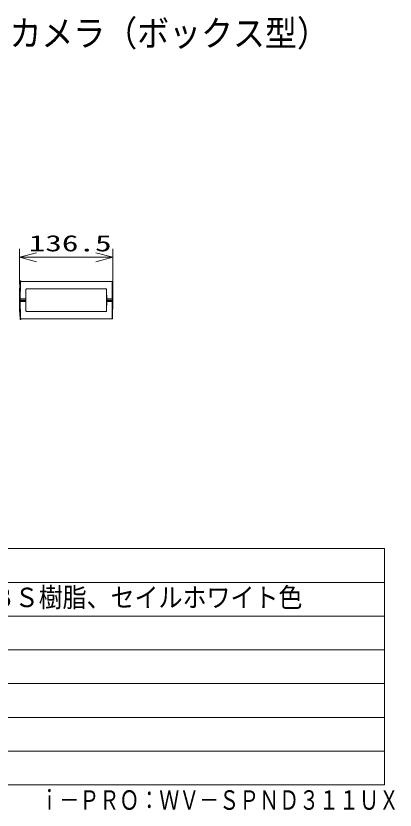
# Model space of a CAD drawing. Units: millimetres on the paper. Extents: x -62 to 64, y -58 to 59.
# Drawn here: x 8 to 64.1, y -58.3 to 59.3 of the extents above; entities that cross this region are included whole.
import ezdxf
from ezdxf.enums import TextEntityAlignment as Align

# ---------------------------------------------------------------- set-up
doc = ezdxf.new("R2010")
doc.units = ezdxf.units.MM
for name, color, linetype, lineweight in [('0-0_SUNPO', 7, 'Continuous', 9), ('0-1_0', 7, 'Continuous', 9), ('0-2_GAIKEI', 4, 'Continuous', 9), ('0-3_WAKU', 4, 'Continuous', 9)]:
    doc.layers.add(name, color=color, linetype=linetype, lineweight=lineweight)
doc.layers.add('0-4_MOJI1', color=7, linetype='Continuous')
doc.layers.add('0-5_相当品', color=4, linetype='Continuous')
doc.styles.add('ＭＳ ゴシック', font='')
doc.styles.get('ＭＳ ゴシック').set_extended_font_data('MS Gothic')

# ---------------------------------------------------------------- blocks, each defined once
blk = doc.blocks.new('_Open30')
at = {"layer": '0-1_0'}
blk.add_line((0, 0), (-1, 0), dxfattribs=at)
blk.add_lwpolyline([(-1, 0.2679), (0, 0), (-1, -0.2679)], dxfattribs=at)

msp = doc.modelspace()

# ---------------------------------------------------------------- linework, layer by layer
at = {"layer": '0-0_SUNPO'}
for p, q in [((8.563, 19.576), (8.563, 24.805)), ((22.341, 17.83), (22.341, 24.805)), ((11.063, 23.555), (19.841, 23.555))]:
    msp.add_line(p, q, dxfattribs=at)
at = {"layer": '0-2_GAIKEI'}
for p, q in [((8.747, 20.025), (8.667, 20.025)), ((8.667, 19.949), (8.667, 20.025)), ((8.717, 20.055), (8.697, 20.055)), ((8.697, 19.955), (8.697, 20.055)), ((8.717, 19.955), (8.717, 20.055)), ((8.747, 19.955), (8.747, 20.025)), ((8.587, 18.993), (8.587, 15.416)), ((8.638, 19.569), (8.617, 17.205)), ((8.617, 14.971), (8.617, 19.438)), ((8.617, 19.412), (8.637, 19.427)), ((8.688, 19.605), (8.669, 17.405)), ((8.688, 19.605), (8.691, 19.955)), ((9.615, 18.877), (9.548, 18.877)), ((13.645, 18.877), (9.549, 18.877)), ((9.615, 18.877), (9.617, 18.875)), ((21.318, 18.875), (9.617, 18.875)), ((21.299, 18.905), (9.636, 18.905)), ((9.706, 18.905), (9.706, 18.877)), ((9.741, 18.877), (9.741, 18.905)), ((9.821, 18.877), (9.821, 18.905)), ((9.906, 18.905), (9.906, 18.877)), ((10.017, 18.877), (10.017, 18.905)), ((13.645, 18.877), (13.645, 18.905)), ((13.647, 18.879), (13.645, 18.877)), ((13.647, 18.879), (13.647, 18.905)), ((13.867, 18.879), (13.647, 18.879)), ((13.867, 18.879), (13.867, 18.905)), ((13.867, 18.879), (13.869, 18.877)), ((13.869, 18.877), (13.869, 18.905)), ((17.635, 18.877), (17.635, 18.905)), ((17.637, 18.879), (17.637, 18.905)), ((17.857, 18.879), (17.637, 18.879)), ((17.857, 18.879), (17.857, 18.905)), ((17.857, 18.879), (17.859, 18.877)), ((17.859, 18.877), (17.859, 18.905)), ((21.32, 18.877), (17.859, 18.877)), ((21.32, 18.877), (21.318, 18.875)), ((21.423, 18.839), (21.399, 18.839)), ((22.268, 19.955), (22.27, 19.605)), ((22.289, 17.405), (22.27, 19.605)), ((22.339, 17.403), (22.32, 19.582)), ((9.486, 18.756), (9.472, 17.205)), ((9.482, 18.361), (9.515, 18.361)), ((9.515, 18.295), (9.482, 18.295)), ((9.515, 18.451), (9.483, 18.451)), ((9.515, 18.531), (9.484, 18.531)), ((9.515, 18.777), (9.515, 18.531)), ((9.515, 18.777), (9.517, 18.775)), ((9.515, 18.451), (9.515, 18.531)), ((9.515, 18.451), (9.515, 18.361)), ((9.515, 18.295), (9.515, 18.361)), ((9.517, 18.775), (9.517, 15.635)), ((21.42, 18.777), (21.417, 18.775)), ((21.417, 18.775), (21.417, 15.635)), ((21.448, 18.756), (21.462, 17.205)), ((8.617, 17.388), (8.619, 17.388)), ((8.617, 17.205), (9.472, 17.205)), ((8.617, 17.175), (9.473, 17.175)), ((8.638, 14.841), (8.617, 17.175)), ((8.617, 17.021), (8.619, 17.021)), ((8.667, 17.175), (8.669, 17.005)), ((8.669, 17.005), (9.474, 17.005)), ((8.669, 17.005), (8.688, 14.805)), ((8.747, 17.175), (8.747, 17.205)), ((8.817, 17.175), (8.817, 17.205)), ((8.843, 17.205), (8.843, 17.175)), ((8.847, 17.205), (8.848, 17.175)), ((9.258, 17.205), (9.257, 17.175)), ((9.322, 17.205), (9.322, 17.175)), ((9.324, 17.175), (9.324, 17.205)), ((9.473, 17.175), (9.486, 15.634)), ((21.462, 17.175), (21.448, 15.634)), ((21.46, 17.405), (22.289, 17.405)), ((21.46, 17.005), (22.289, 17.005)), ((21.462, 17.205), (22.341, 17.205)), ((21.462, 17.175), (22.341, 17.175)), ((21.611, 17.205), (21.611, 17.175)), ((21.613, 17.175), (21.613, 17.205)), ((21.637, 17.175), (21.637, 17.205)), ((21.652, 17.175), (21.652, 17.205)), ((21.679, 17.205), (21.679, 17.175)), ((22.022, 17.205), (22.022, 17.175)), ((22.036, 17.205), (22.036, 17.175)), ((22.037, 17.175), (22.037, 17.205)), ((22.137, 17.175), (22.137, 17.205)), ((22.187, 17.175), (22.187, 17.205)), ((22.187, 17.204), (22.188, 17.204)), ((22.187, 17.201), (22.188, 17.201)), ((22.187, 17.194), (22.188, 17.194)), ((22.187, 17.192), (22.188, 17.192)), ((22.187, 17.183), (22.188, 17.183)), ((22.188, 17.175), (22.188, 17.205)), ((22.27, 14.805), (22.289, 17.005)), ((22.291, 17.205), (22.289, 17.405)), ((22.291, 17.175), (22.289, 17.005)), ((9.482, 16.115), (9.515, 16.115)), ((9.482, 16.048), (9.515, 16.048)), ((9.515, 15.959), (9.483, 15.959)), ((9.515, 15.879), (9.484, 15.879)), ((9.515, 15.633), (9.517, 15.635)), ((9.535, 15.533), (9.615, 15.533)), ((13.645, 15.532), (9.536, 15.532)), ((9.61, 15.533), (9.615, 15.533)), ((9.615, 15.533), (9.617, 15.535)), ((21.318, 15.505), (9.616, 15.505)), ((21.318, 15.535), (9.617, 15.535)), ((13.647, 15.531), (13.645, 15.532)), ((13.645, 15.532), (13.645, 15.505)), ((13.647, 15.505), (13.647, 15.531)), ((13.867, 15.531), (13.869, 15.532)), ((13.869, 15.505), (13.869, 15.532)), ((17.635, 15.532), (13.869, 15.532)), ((17.637, 15.531), (17.635, 15.532)), ((17.635, 15.532), (17.635, 15.505)), ((17.637, 15.505), (17.637, 15.531)), ((17.857, 15.531), (17.859, 15.532)), ((21.32, 15.532), (17.859, 15.532)), ((17.859, 15.505), (17.859, 15.532)), ((21.32, 15.532), (21.318, 15.535)), ((21.431, 15.57), (21.399, 15.57)), ((21.42, 15.632), (21.417, 15.635)), ((8.617, 14.997), (8.636, 14.983)), ((8.688, 14.805), (8.691, 14.455)), ((8.697, 14.455), (8.697, 14.355)), ((8.717, 14.355), (8.697, 14.355)), ((8.717, 14.355), (8.717, 14.455)), ((8.747, 14.455), (8.747, 14.385)), ((22.268, 14.455), (22.27, 14.805))]:
    msp.add_line(p, q, dxfattribs=at)
at = {"layer": '0-2_GAIKEI', "color": 7}
for p, q in [((8.563, 15.459), (8.563, 18.951)), ((8.587, 19.205), (8.587, 18.993)), ((8.617, 19.535), (8.638, 19.569)), ((8.617, 19.438), (8.617, 19.535)), ((8.641, 19.905), (8.638, 19.569)), ((8.691, 19.955), (22.268, 19.955)), ((22.318, 19.905), (22.339, 17.403)), ((22.341, 17.205), (22.32, 19.582)), ((22.341, 17.175), (22.318, 14.504)), ((8.587, 15.416), (8.587, 15.205)), ((8.617, 14.875), (8.617, 14.971)), ((8.617, 14.875), (8.638, 14.841)), ((8.641, 14.504), (8.638, 14.841)), ((8.691, 14.455), (22.268, 14.455))]:
    msp.add_line(p, q, dxfattribs=at)
at = {"layer": '0-2_GAIKEI'}
for points in [[(17.637, 18.879), (17.635, 18.877), (13.869, 18.877)], [(9.515, 18.295), (9.515, 16.115), (9.515, 16.048), (9.515, 15.959)], [(8.587, 17.156), (8.576, 17.16), (8.567, 17.171), (8.565, 17.181), (8.564, 17.205), (8.565, 17.233), (8.569, 17.244), (8.574, 17.249), (8.587, 17.253)], [(8.667, 17.205), (8.669, 17.405), (9.474, 17.405)], [(9.515, 15.959), (9.515, 15.879), (9.515, 15.633)], [(13.867, 15.505), (13.867, 15.531), (13.647, 15.531)], [(17.857, 15.505), (17.857, 15.531), (17.637, 15.531)], [(8.667, 14.461), (8.667, 14.385), (8.747, 14.385)]]:
    msp.add_lwpolyline(points, dxfattribs=at)
for centre, radius, start, end in [((8.697, 20.025), 0.03, 90, 180.00001), ((8.717, 20.025), 0.03, 0, 90), ((9.636, 18.755), 0.15, 90, 179.49999), ((9.615, 18.777), 0.0995, 90.10812, 180.30372), ((9.617, 18.775), 0.0996, 90.17251, 180.23147), ((21.299, 18.755), 0.15, 0.5, 90), ((21.318, 18.775), 0.0996, 359.76853, 89.82749), ((21.32, 18.777), 0.1, 38.31783, 90.00287), ((21.319, 18.778), 0.1, 359.93731, 37.91023), ((59.961, 17.031), 51.349, 178.64628, 179.18329), ((9430.654, 17.204), 9409.234, 179.99042, 180.00957), ((58.839, 17.359), 50.227, 180.81254, 181.33982), ((21.697, 17.105), 0.125, 126.87031, 132.55582), ((9.616, 15.635), 0.13, 180.50001, 270), ((9.615, 15.632), 0.0996, 179.72215, 258.8341), ((9.617, 15.634), 0.0996, 179.76909, 269.82793), ((9.615, 15.632), 0.0992, 258.86509, 267.06668), ((21.318, 15.635), 0.13, 270, 359.5), ((21.318, 15.634), 0.0996, 270.17251, 0.23147), ((21.32, 15.632), 0.1, 269.99713, 321.68217), ((21.319, 15.632), 0.1, 322.08977, 0.06269), ((8.697, 14.385), 0.03, 180.00001, 270), ((8.717, 14.385), 0.03, 270, 0)]:
    msp.add_arc(centre, radius, start, end, dxfattribs=at)
at = {"layer": '0-2_GAIKEI', "color": 7}
for centre, radius, start, end in [((8.613, 18.951), 0.05, 121.67132, 180.00001), ((7.617, 19.448), 1, 345.93013, 0), ((8.691, 19.905), 0.05, 90, 179.49999), ((22.268, 19.905), 0.05, 0.5, 90), ((8.613, 15.459), 0.05, 179.99999, 238.32402), ((7.617, 14.962), 1, 0, 14.06987), ((8.691, 14.505), 0.05, 180.50001, 270), ((22.268, 14.505), 0.05, 270, 359.5)]:
    msp.add_arc(centre, radius, start, end, dxfattribs=at)
at = {"layer": '0-2_GAIKEI'}
for centre, major_axis, start_param, end_param in [((8.669, 17.403), (0.05, 0), 1.571177, 3.1415926), ((8.669, 17.007), (-0.05, 0), 0, 1.5704157), ((22.289, 17.403), (-0.05, 0), 3.1415927, 4.7120083), ((22.289, 17.007), (-0.05, 0), 1.571177, 3.1415927)]:
    msp.add_ellipse(centre, major_axis=major_axis, ratio=0.043618, start_param=start_param, end_param=end_param, dxfattribs=at)
at = {"layer": '0-3_WAKU', "color": 3}
for p, q in [((-62.457, -19.592), (62.543, -19.592)), ((62.543, -54.592), (62.543, -19.592)), ((-62.457, -54.592), (62.543, -54.592))]:
    msp.add_line(p, q, dxfattribs=at)
at = {"layer": '0-3_WAKU'}
for p, q in [((-62.457, -24.592), (62.543, -24.592)), ((-62.457, -29.592), (62.543, -29.592)), ((-62.457, -34.592), (62.543, -34.592)), ((62.543, -39.592), (-62.457, -39.592)), ((62.543, -44.592), (-62.457, -44.592)), ((62.543, -49.592), (-62.457, -49.592))]:
    msp.add_line(p, q, dxfattribs=at)

# ---------------------------------------------------------------- block references
at = {"layer": '0-0_SUNPO', "xscale": 2.5, "yscale": 2.5, "rotation": 180}
msp.add_blockref('_Open30', (8.563, 23.555), dxfattribs=at)
at = {"layer": '0-0_SUNPO', "xscale": 2.5, "yscale": 2.5}
msp.add_blockref('_Open30', (22.341, 23.555), dxfattribs=at)

# ---------------------------------------------------------------- texts
at = {"layer": '0-0_SUNPO', "style": 'ＭＳ ゴシック', "width": 1.5}
msp.add_text('136.5', height=2.405, dxfattribs=at).set_placement((9.917, 23.717), align=Align.BOTTOM_LEFT)
at = {"layer": '0-4_MOJI1', "style": 'ＭＳ ゴシック', "width": 0.9}
for s, height, p in [('ダミーネットワークカメラ（ボックス型）', 3.849, (-35.457, 53.668)), ('本体：ＰＣ／ＡＢＳ樹脂、セイルホワイト色', 2.889, (-20.526, -29.132))]:
    msp.add_text(s, height=height, dxfattribs=at).set_placement(p, align=Align.BOTTOM_LEFT)
at = {"layer": '0-5_相当品', "style": 'ＭＳ ゴシック', "width": 0.75}
msp.add_text('ｉ－ＰＲＯ：ＷＶ－ＳＰＮＤ３１１ＵＸ', height=2.889, dxfattribs=at).set_placement((11.503, -59.147), align=Align.BOTTOM_LEFT)

doc.saveas('drawing.dxf')
